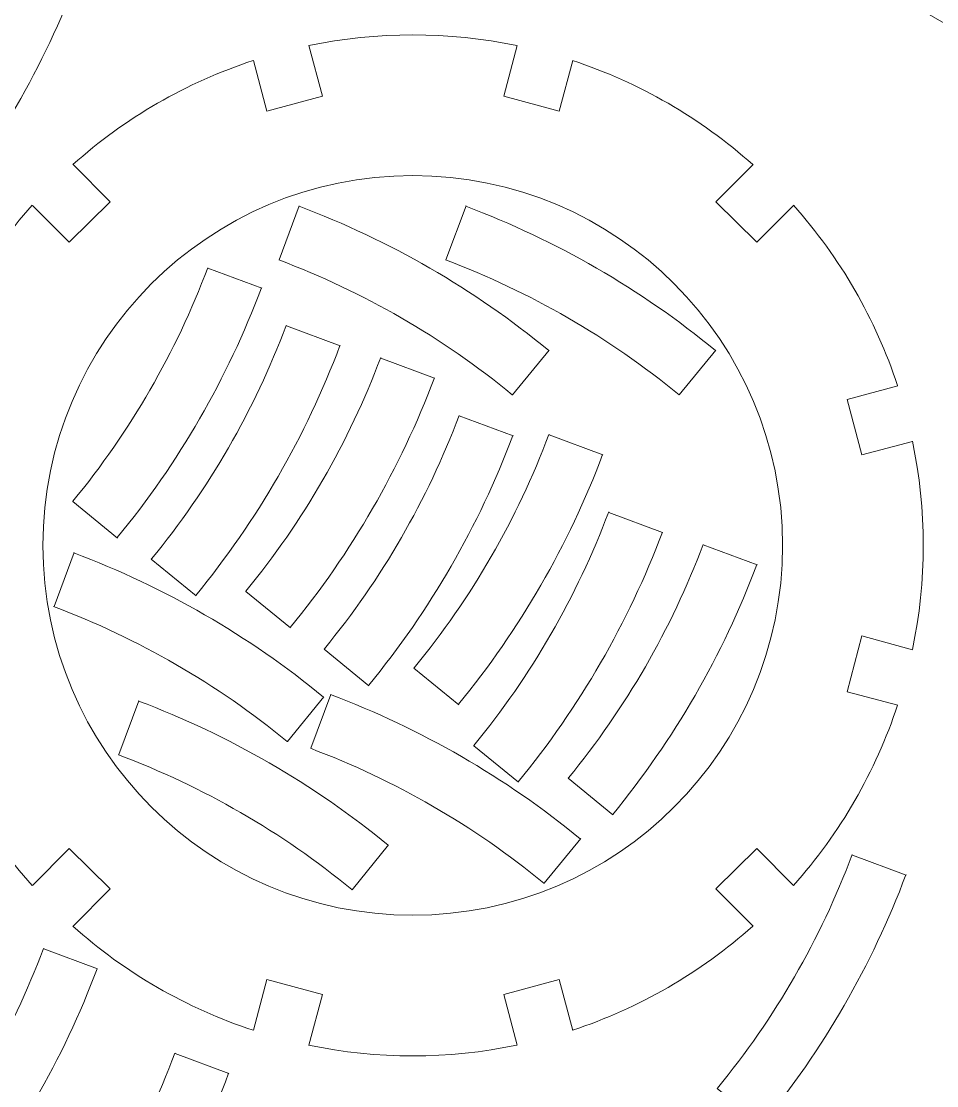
# Model space of a CAD drawing. Header units: centimetres. Extents: x -233 to -82, y 123 to 153.
# Drawn here: x -147.67 to -142.74, y 130.77 to 136.5 of the extents above; entities that cross this region are included whole.
import ezdxf

# ---------------------------------------------------------------- set-up
doc = ezdxf.new("R2010")
doc.units = ezdxf.units.CM
doc.header["$MEASUREMENT"] = 0
doc.layers.add('layer 1', color=7, linetype='Continuous')

msp = doc.modelspace()

# ---------------------------------------------------------------- linework, layer by layer
at = {"layer": 'layer 1', "color": 1, "lineweight": 9}
for points, knots in [([(-144.22902, 137.73307), (-144.22902, 137.73307), (-140.8699, 135.79209), (-140.8699, 135.79209), (-140.8699, 135.79209), (-140.8699, 135.79209), (-138.93104, 132.43297), (-138.93104, 132.43297), (-138.93104, 132.43297), (-138.93104, 132.43297), (-138.93319, 128.55101), (-138.93319, 128.55101), (-138.93319, 128.55101), (-138.93319, 128.55101), (-140.87198, 125.19182), (-140.87198, 125.19182), (-140.87198, 125.19182), (-140.87198, 125.19182), (-144.23329, 123.25299), (-144.23329, 123.25299), (-144.23329, 123.25299), (-144.23329, 123.25299), (-144.67563, 123.25299), (-144.67563, 123.25299), (-144.67563, 123.25299), (-144.67563, 123.25299), (-144.67563, 123.56414), (-144.67563, 123.56414), (-144.67563, 123.56414), (-144.67563, 123.56414), (-144.31584, 123.56414), (-144.31584, 123.56414), (-144.31584, 123.56414), (-144.31584, 123.56414), (-141.10062, 125.41834), (-141.10062, 125.41834), (-141.10062, 125.41834), (-141.10062, 125.41834), (-139.24219, 128.63567), (-139.24219, 128.63567), (-139.24219, 128.63567), (-139.24219, 128.63567), (-139.24219, 132.34831), (-139.24219, 132.34831), (-139.24219, 132.34831), (-139.24219, 132.34831), (-141.09642, 135.56564), (-141.09642, 135.56564), (-141.09642, 135.56564), (-141.09642, 135.56564), (-144.31368, 137.42404), (-144.31368, 137.42404), (-144.31368, 137.42404), (-144.31368, 137.42404), (-145.67685, 137.42404), (-145.67685, 137.42404), (-145.67685, 137.42404), (-145.67685, 137.42404), (-145.67685, 137.73307), (-145.67685, 137.73307), (-145.67685, 137.73307), (-145.67685, 137.73307), (-144.22902, 137.73307), (-144.22902, 137.73307)], [0, 0, 0, 0, 0.0588235, 0.0588235, 0.0588235, 0.0588235, 0.1176471, 0.1176471, 0.1176471, 0.1176471, 0.1764706, 0.1764706, 0.1764706, 0.1764706, 0.2352941, 0.2352941, 0.2352941, 0.2352941, 0.2941176, 0.2941176, 0.2941176, 0.2941176, 0.3529412, 0.3529412, 0.3529412, 0.3529412, 0.4117647, 0.4117647, 0.4117647, 0.4117647, 0.4705882, 0.4705882, 0.4705882, 0.4705882, 0.5294118, 0.5294118, 0.5294118, 0.5294118, 0.5882353, 0.5882353, 0.5882353, 0.5882353, 0.6470588, 0.6470588, 0.6470588, 0.6470588, 0.7058824, 0.7058824, 0.7058824, 0.7058824, 0.7647059, 0.7647059, 0.7647059, 0.7647059, 0.8235294, 0.8235294, 0.8235294, 0.8235294, 0.8823529, 0.8823529, 0.8823529, 0.8823529, 1, 1, 1, 1]), ([(-148.1437, 135.40112), (-147.81276, 135.80406), (-147.55032, 136.25869), (-147.36688, 136.74679), (-147.36688, 136.74679), (-147.36688, 136.74679), (-147.3654, 136.74513), (-147.3654, 136.74513), (-147.3654, 136.74513), (-147.3654, 136.74513), (-147.65538, 136.85308), (-147.65538, 136.85308), (-147.65538, 136.85308), (-147.65538, 136.85308), (-147.65616, 136.85552), (-147.65616, 136.85552), (-147.65616, 136.85552), (-147.82771, 136.39909), (-148.07307, 135.97403), (-148.38256, 135.5973), (-148.38256, 135.5973), (-148.38256, 135.5973), (-148.38351, 135.59578), (-148.38351, 135.59578), (-148.38351, 135.59578), (-148.38351, 135.59578), (-148.14225, 135.39893), (-148.14225, 135.39893)], [0, 0, 0, 0, 0.125, 0.125, 0.125, 0.125, 0.25, 0.25, 0.25, 0.25, 0.375, 0.375, 0.375, 0.375, 0.5, 0.5, 0.5, 0.5, 0.625, 0.625, 0.625, 0.625, 0.75, 0.75, 0.75, 0.75, 1, 1, 1, 1]), ([(-146.12277, 136.37026), (-146.12277, 136.37026), (-146.04868, 136.09721), (-146.04868, 136.09721), (-146.04868, 136.09721), (-146.04868, 136.09721), (-146.34925, 136.01674), (-146.34925, 136.01674), (-146.34925, 136.01674), (-146.34925, 136.01674), (-146.42122, 136.28983), (-146.42122, 136.28983)], [0, 0, 0, 0, 0.25, 0.25, 0.25, 0.25, 0.5, 0.5, 0.5, 0.5, 1, 1, 1, 1]), ([(-144.70037, 136.28982), (-144.70037, 136.28982), (-144.77446, 136.01677), (-144.77446, 136.01677), (-144.77446, 136.01677), (-144.77446, 136.01677), (-145.07291, 136.0972), (-145.07291, 136.0972), (-145.07291, 136.0972), (-145.07291, 136.0972), (-145.00094, 136.37025), (-145.00094, 136.37025)], [0, 0, 0, 0, 0.25, 0.25, 0.25, 0.25, 0.5, 0.5, 0.5, 0.5, 1, 1, 1, 1]), ([(-147.39277, 135.72888), (-147.39277, 135.72888), (-147.1938, 135.52784), (-147.1938, 135.52784), (-147.1938, 135.52784), (-147.1938, 135.52784), (-147.41393, 135.30982), (-147.41393, 135.30982), (-147.41393, 135.30982), (-147.41393, 135.30982), (-147.6129, 135.50879), (-147.6129, 135.50879)], [0, 0, 0, 0, 0.25, 0.25, 0.25, 0.25, 0.5, 0.5, 0.5, 0.5, 1, 1, 1, 1]), ([(-143.5108, 135.50878), (-143.5108, 135.50878), (-143.70977, 135.30981), (-143.70977, 135.30981), (-143.70977, 135.30981), (-143.70977, 135.30981), (-143.9299, 135.52783), (-143.9299, 135.52783), (-143.9299, 135.52783), (-143.9299, 135.52783), (-143.72882, 135.72888), (-143.72882, 135.72888)], [0, 0, 0, 0, 0.25, 0.25, 0.25, 0.25, 0.5, 0.5, 0.5, 0.5, 1, 1, 1, 1]), ([(-147.55576, 133.67678), (-147.55576, 132.57618), (-146.66351, 131.68397), (-145.56292, 131.68397), (-145.56292, 131.68397), (-144.46232, 131.68397), (-143.57007, 132.57618), (-143.57007, 133.67678), (-143.57007, 133.67678), (-143.57007, 134.77741), (-144.46232, 135.66962), (-145.56292, 135.66962), (-145.56292, 135.66962), (-146.66351, 135.66962), (-147.55576, 134.77741), (-147.55576, 133.67678)], [0, 0, 0, 0, 0.2, 0.2, 0.2, 0.2, 0.4, 0.4, 0.4, 0.4, 0.6, 0.6, 0.6, 0.6, 1, 1, 1, 1]), ([(-144.83032, 134.72719), (-145.23327, 135.05813), (-145.68789, 135.32056), (-146.17599, 135.50404), (-146.17599, 135.50404), (-146.17599, 135.50404), (-146.17434, 135.50549), (-146.17434, 135.50549), (-146.17434, 135.50549), (-146.17434, 135.50549), (-146.28229, 135.21554), (-146.28229, 135.21554), (-146.28229, 135.21554), (-146.28229, 135.21554), (-146.28472, 135.21473), (-146.28472, 135.21473), (-146.28472, 135.21473), (-145.8283, 135.04324), (-145.40323, 134.79782), (-145.0265, 134.48836), (-145.0265, 134.48836), (-145.0265, 134.48836), (-145.02499, 134.48741), (-145.02499, 134.48741), (-145.02499, 134.48741), (-145.02499, 134.48741), (-144.82814, 134.72871), (-144.82814, 134.72871)], [0, 0, 0, 0, 0.125, 0.125, 0.125, 0.125, 0.25, 0.25, 0.25, 0.25, 0.375, 0.375, 0.375, 0.375, 0.5, 0.5, 0.5, 0.5, 0.625, 0.625, 0.625, 0.625, 0.75, 0.75, 0.75, 0.75, 1, 1, 1, 1]), ([(-143.9321, 134.72719), (-144.33504, 135.05813), (-144.78967, 135.32056), (-145.27777, 135.50404), (-145.27777, 135.50404), (-145.27777, 135.50404), (-145.27611, 135.50549), (-145.27611, 135.50549), (-145.27611, 135.50549), (-145.27611, 135.50549), (-145.38406, 135.21554), (-145.38406, 135.21554), (-145.38406, 135.21554), (-145.38406, 135.21554), (-145.3865, 135.21473), (-145.3865, 135.21473), (-145.3865, 135.21473), (-144.93007, 135.04324), (-144.50501, 134.79782), (-144.12828, 134.48836), (-144.12828, 134.48836), (-144.12828, 134.48836), (-144.12676, 134.48741), (-144.12676, 134.48741), (-144.12676, 134.48741), (-144.12676, 134.48741), (-143.92991, 134.72871), (-143.92991, 134.72871)], [0, 0, 0, 0, 0.125, 0.125, 0.125, 0.125, 0.25, 0.25, 0.25, 0.25, 0.375, 0.375, 0.375, 0.375, 0.5, 0.5, 0.5, 0.5, 0.625, 0.625, 0.625, 0.625, 0.75, 0.75, 0.75, 0.75, 1, 1, 1, 1]), ([(-147.1554, 133.71843), (-146.82446, 134.12137), (-146.56203, 134.576), (-146.37855, 135.0641), (-146.37855, 135.0641), (-146.37855, 135.0641), (-146.3771, 135.06244), (-146.3771, 135.06244), (-146.3771, 135.06244), (-146.3771, 135.06244), (-146.66708, 135.17039), (-146.66708, 135.17039), (-146.66708, 135.17039), (-146.66708, 135.17039), (-146.66786, 135.17283), (-146.66786, 135.17283), (-146.66786, 135.17283), (-146.83938, 134.71641), (-147.08477, 134.29134), (-147.39423, 133.91461), (-147.39423, 133.91461), (-147.39423, 133.91461), (-147.39522, 133.91309), (-147.39522, 133.91309), (-147.39522, 133.91309), (-147.39522, 133.91309), (-147.15392, 133.71624), (-147.15392, 133.71624)], [0, 0, 0, 0, 0.125, 0.125, 0.125, 0.125, 0.25, 0.25, 0.25, 0.25, 0.375, 0.375, 0.375, 0.375, 0.5, 0.5, 0.5, 0.5, 0.625, 0.625, 0.625, 0.625, 0.75, 0.75, 0.75, 0.75, 1, 1, 1, 1]), ([(-146.73251, 133.40727), (-146.40157, 133.81021), (-146.13914, 134.26484), (-145.95566, 134.75294), (-145.95566, 134.75294), (-145.95566, 134.75294), (-145.95422, 134.75128), (-145.95422, 134.75128), (-145.95422, 134.75128), (-145.95422, 134.75128), (-146.2442, 134.85923), (-146.2442, 134.85923), (-146.2442, 134.85923), (-146.2442, 134.85923), (-146.24498, 134.86167), (-146.24498, 134.86167), (-146.24498, 134.86167), (-146.4165, 134.40524), (-146.66189, 133.98018), (-146.97135, 133.60345), (-146.97135, 133.60345), (-146.97135, 133.60345), (-146.97233, 133.60193), (-146.97233, 133.60193), (-146.97233, 133.60193), (-146.97233, 133.60193), (-146.73103, 133.40508), (-146.73103, 133.40508)], [0, 0, 0, 0, 0.125, 0.125, 0.125, 0.125, 0.25, 0.25, 0.25, 0.25, 0.375, 0.375, 0.375, 0.375, 0.5, 0.5, 0.5, 0.5, 0.625, 0.625, 0.625, 0.625, 0.75, 0.75, 0.75, 0.75, 1, 1, 1, 1]), ([(-146.22345, 133.23415), (-145.89251, 133.6371), (-145.63008, 134.09172), (-145.4466, 134.57982), (-145.4466, 134.57982), (-145.4466, 134.57982), (-145.44515, 134.57817), (-145.44515, 134.57817), (-145.44515, 134.57817), (-145.44515, 134.57817), (-145.73513, 134.68612), (-145.73513, 134.68612), (-145.73513, 134.68612), (-145.73513, 134.68612), (-145.73591, 134.68855), (-145.73591, 134.68855), (-145.73591, 134.68855), (-145.90743, 134.23213), (-146.15282, 133.80706), (-146.46228, 133.43033), (-146.46228, 133.43033), (-146.46228, 133.43033), (-146.46327, 133.42882), (-146.46327, 133.42882), (-146.46327, 133.42882), (-146.46327, 133.42882), (-146.22197, 133.23197), (-146.22197, 133.23197)], [0, 0, 0, 0, 0.125, 0.125, 0.125, 0.125, 0.25, 0.25, 0.25, 0.25, 0.375, 0.375, 0.375, 0.375, 0.5, 0.5, 0.5, 0.5, 0.625, 0.625, 0.625, 0.625, 0.75, 0.75, 0.75, 0.75, 1, 1, 1, 1]), ([(-142.86946, 134.23668), (-142.86946, 134.23668), (-143.14251, 134.16467), (-143.14251, 134.16467), (-143.14251, 134.16467), (-143.14251, 134.16467), (-143.22294, 134.46316), (-143.22294, 134.46316), (-143.22294, 134.46316), (-143.22294, 134.46316), (-142.94989, 134.53724), (-142.94989, 134.53724)], [0, 0, 0, 0, 0.25, 0.25, 0.25, 0.25, 0.5, 0.5, 0.5, 0.5, 1, 1, 1, 1]), ([(-145.80056, 132.92299), (-145.46962, 133.32594), (-145.20719, 133.78056), (-145.02371, 134.26866), (-145.02371, 134.26866), (-145.02371, 134.26866), (-145.02227, 134.26701), (-145.02227, 134.26701), (-145.02227, 134.26701), (-145.02227, 134.26701), (-145.31225, 134.37496), (-145.31225, 134.37496), (-145.31225, 134.37496), (-145.31225, 134.37496), (-145.31303, 134.37739), (-145.31303, 134.37739), (-145.31303, 134.37739), (-145.48455, 133.92097), (-145.72994, 133.4959), (-146.03939, 133.11917), (-146.03939, 133.11917), (-146.03939, 133.11917), (-146.04038, 133.11766), (-146.04038, 133.11766), (-146.04038, 133.11766), (-146.04038, 133.11766), (-145.79908, 132.92081), (-145.79908, 132.92081)], [0, 0, 0, 0, 0.125, 0.125, 0.125, 0.125, 0.25, 0.25, 0.25, 0.25, 0.375, 0.375, 0.375, 0.375, 0.5, 0.5, 0.5, 0.5, 0.625, 0.625, 0.625, 0.625, 0.75, 0.75, 0.75, 0.75, 1, 1, 1, 1]), ([(-145.3166, 132.82067), (-144.98566, 133.22362), (-144.72323, 133.67824), (-144.53975, 134.16634), (-144.53975, 134.16634), (-144.53975, 134.16634), (-144.5383, 134.16469), (-144.5383, 134.16469), (-144.5383, 134.16469), (-144.5383, 134.16469), (-144.82828, 134.27264), (-144.82828, 134.27264), (-144.82828, 134.27264), (-144.82828, 134.27264), (-144.82906, 134.27507), (-144.82906, 134.27507), (-144.82906, 134.27507), (-145.00058, 133.81865), (-145.24597, 133.39358), (-145.55543, 133.01685), (-145.55543, 133.01685), (-145.55543, 133.01685), (-145.55642, 133.01534), (-145.55642, 133.01534), (-145.55642, 133.01534), (-145.55642, 133.01534), (-145.31512, 132.81849), (-145.31512, 132.81849)], [0, 0, 0, 0, 0.125, 0.125, 0.125, 0.125, 0.25, 0.25, 0.25, 0.25, 0.375, 0.375, 0.375, 0.375, 0.5, 0.5, 0.5, 0.5, 0.625, 0.625, 0.625, 0.625, 0.75, 0.75, 0.75, 0.75, 1, 1, 1, 1]), ([(-144.99481, 132.40251), (-144.66387, 132.80545), (-144.40144, 133.26007), (-144.21796, 133.74818), (-144.21796, 133.74818), (-144.21796, 133.74818), (-144.21651, 133.74652), (-144.21651, 133.74652), (-144.21651, 133.74652), (-144.21651, 133.74652), (-144.50649, 133.85447), (-144.50649, 133.85447), (-144.50649, 133.85447), (-144.50649, 133.85447), (-144.50727, 133.8569), (-144.50727, 133.8569), (-144.50727, 133.8569), (-144.67879, 133.40048), (-144.92418, 132.97542), (-145.23364, 132.59869), (-145.23364, 132.59869), (-145.23364, 132.59869), (-145.23463, 132.59717), (-145.23463, 132.59717), (-145.23463, 132.59717), (-145.23463, 132.59717), (-144.99333, 132.40032), (-144.99333, 132.40032)], [0, 0, 0, 0, 0.125, 0.125, 0.125, 0.125, 0.25, 0.25, 0.25, 0.25, 0.375, 0.375, 0.375, 0.375, 0.5, 0.5, 0.5, 0.5, 0.625, 0.625, 0.625, 0.625, 0.75, 0.75, 0.75, 0.75, 1, 1, 1, 1]), ([(-146.04384, 132.85933), (-146.44678, 133.19027), (-146.90141, 133.4527), (-147.38951, 133.63618), (-147.38951, 133.63618), (-147.38951, 133.63618), (-147.38785, 133.63762), (-147.38785, 133.63762), (-147.38785, 133.63762), (-147.38785, 133.63762), (-147.4958, 133.34768), (-147.4958, 133.34768), (-147.4958, 133.34768), (-147.4958, 133.34768), (-147.49824, 133.34687), (-147.49824, 133.34687), (-147.49824, 133.34687), (-147.04181, 133.17538), (-146.61675, 132.92995), (-146.24002, 132.6205), (-146.24002, 132.6205), (-146.24002, 132.6205), (-146.2385, 132.61954), (-146.2385, 132.61954), (-146.2385, 132.61954), (-146.2385, 132.61954), (-146.04165, 132.86084), (-146.04165, 132.86084)], [0, 0, 0, 0, 0.125, 0.125, 0.125, 0.125, 0.25, 0.25, 0.25, 0.25, 0.375, 0.375, 0.375, 0.375, 0.5, 0.5, 0.5, 0.5, 0.625, 0.625, 0.625, 0.625, 0.75, 0.75, 0.75, 0.75, 1, 1, 1, 1]), ([(-144.48574, 132.22725), (-144.1548, 132.6302), (-143.89237, 133.08482), (-143.70889, 133.57293), (-143.70889, 133.57293), (-143.70889, 133.57293), (-143.70745, 133.57127), (-143.70745, 133.57127), (-143.70745, 133.57127), (-143.70745, 133.57127), (-143.99743, 133.67922), (-143.99743, 133.67922), (-143.99743, 133.67922), (-143.99743, 133.67922), (-143.9982, 133.68165), (-143.9982, 133.68165), (-143.9982, 133.68165), (-144.16973, 133.22523), (-144.41512, 132.80017), (-144.72457, 132.42343), (-144.72457, 132.42343), (-144.72457, 132.42343), (-144.72556, 132.42192), (-144.72556, 132.42192), (-144.72556, 132.42192), (-144.72556, 132.42192), (-144.48426, 132.22507), (-144.48426, 132.22507)], [0, 0, 0, 0, 0.125, 0.125, 0.125, 0.125, 0.25, 0.25, 0.25, 0.25, 0.375, 0.375, 0.375, 0.375, 0.5, 0.5, 0.5, 0.5, 0.625, 0.625, 0.625, 0.625, 0.75, 0.75, 0.75, 0.75, 1, 1, 1, 1]), ([(-142.9499, 132.81637), (-142.9499, 132.81637), (-143.22295, 132.88834), (-143.22295, 132.88834), (-143.22295, 132.88834), (-143.22295, 132.88834), (-143.14252, 133.1889), (-143.14252, 133.1889), (-143.14252, 133.1889), (-143.14252, 133.1889), (-142.86947, 133.11482), (-142.86947, 133.11482)], [0, 0, 0, 0, 0.25, 0.25, 0.25, 0.25, 0.5, 0.5, 0.5, 0.5, 1, 1, 1, 1]), ([(-145.69513, 132.0611), (-146.09807, 132.39204), (-146.5527, 132.65447), (-147.0408, 132.83795), (-147.0408, 132.83795), (-147.0408, 132.83795), (-147.03914, 132.8394), (-147.03914, 132.8394), (-147.03914, 132.8394), (-147.03914, 132.8394), (-147.14709, 132.54945), (-147.14709, 132.54945), (-147.14709, 132.54945), (-147.14709, 132.54945), (-147.14953, 132.54864), (-147.14953, 132.54864), (-147.14953, 132.54864), (-146.6931, 132.37715), (-146.26804, 132.13173), (-145.89131, 131.82227), (-145.89131, 131.82227), (-145.89131, 131.82227), (-145.88979, 131.82132), (-145.88979, 131.82132), (-145.88979, 131.82132), (-145.88979, 131.82132), (-145.69294, 132.06262), (-145.69294, 132.06262)], [0, 0, 0, 0, 0.125, 0.125, 0.125, 0.125, 0.25, 0.25, 0.25, 0.25, 0.375, 0.375, 0.375, 0.375, 0.5, 0.5, 0.5, 0.5, 0.625, 0.625, 0.625, 0.625, 0.75, 0.75, 0.75, 0.75, 1, 1, 1, 1]), ([(-144.66039, 132.09583), (-145.06334, 132.42677), (-145.51796, 132.6892), (-146.00606, 132.87268), (-146.00606, 132.87268), (-146.00606, 132.87268), (-146.00441, 132.87413), (-146.00441, 132.87413), (-146.00441, 132.87413), (-146.00441, 132.87413), (-146.11236, 132.58418), (-146.11236, 132.58418), (-146.11236, 132.58418), (-146.11236, 132.58418), (-146.11479, 132.58337), (-146.11479, 132.58337), (-146.11479, 132.58337), (-145.65837, 132.41188), (-145.2333, 132.16645), (-144.85657, 131.857), (-144.85657, 131.857), (-144.85657, 131.857), (-144.85506, 131.85604), (-144.85506, 131.85604), (-144.85506, 131.85604), (-144.85506, 131.85604), (-144.65821, 132.09734), (-144.65821, 132.09734)], [0, 0, 0, 0, 0.125, 0.125, 0.125, 0.125, 0.25, 0.25, 0.25, 0.25, 0.375, 0.375, 0.375, 0.375, 0.5, 0.5, 0.5, 0.5, 0.625, 0.625, 0.625, 0.625, 0.75, 0.75, 0.75, 0.75, 1, 1, 1, 1]), ([(-147.61291, 131.84482), (-147.61291, 131.84482), (-147.41394, 132.04382), (-147.41394, 132.04382), (-147.41394, 132.04382), (-147.41394, 132.04382), (-147.19381, 131.8258), (-147.19381, 131.8258), (-147.19381, 131.8258), (-147.19381, 131.8258), (-147.39278, 131.62468), (-147.39278, 131.62468)], [0, 0, 0, 0, 0.25, 0.25, 0.25, 0.25, 0.5, 0.5, 0.5, 0.5, 1, 1, 1, 1]), ([(-143.72882, 131.62467), (-143.72882, 131.62467), (-143.92991, 131.82579), (-143.92991, 131.82579), (-143.92991, 131.82579), (-143.92991, 131.82579), (-143.70977, 132.04381), (-143.70977, 132.04381), (-143.70977, 132.04381), (-143.70977, 132.04381), (-143.51081, 131.84481), (-143.51081, 131.84481)], [0, 0, 0, 0, 0.25, 0.25, 0.25, 0.25, 0.5, 0.5, 0.5, 0.5, 1, 1, 1, 1]), ([(-143.68243, 130.55611), (-143.35149, 130.95905), (-143.08903, 131.41367), (-142.90558, 131.90178), (-142.90558, 131.90178), (-142.90558, 131.90178), (-142.9041, 131.90012), (-142.9041, 131.90012), (-142.9041, 131.90012), (-142.9041, 131.90012), (-143.19408, 132.00807), (-143.19408, 132.00807), (-143.19408, 132.00807), (-143.19408, 132.00807), (-143.19489, 132.0105), (-143.19489, 132.0105), (-143.19489, 132.0105), (-143.36638, 131.55408), (-143.61181, 131.12902), (-143.92126, 130.75229), (-143.92126, 130.75229), (-143.92126, 130.75229), (-143.92225, 130.75077), (-143.92225, 130.75077), (-143.92225, 130.75077), (-143.92225, 130.75077), (-143.68092, 130.55392), (-143.68092, 130.55392)], [0, 0, 0, 0, 0.125, 0.125, 0.125, 0.125, 0.25, 0.25, 0.25, 0.25, 0.375, 0.375, 0.375, 0.375, 0.5, 0.5, 0.5, 0.5, 0.625, 0.625, 0.625, 0.625, 0.75, 0.75, 0.75, 0.75, 1, 1, 1, 1]), ([(-148.04041, 130.0503), (-147.70947, 130.45324), (-147.44704, 130.90787), (-147.26356, 131.39597), (-147.26356, 131.39597), (-147.26356, 131.39597), (-147.26208, 131.39431), (-147.26208, 131.39431), (-147.26208, 131.39431), (-147.26208, 131.39431), (-147.55206, 131.50226), (-147.55206, 131.50226), (-147.55206, 131.50226), (-147.55206, 131.50226), (-147.55287, 131.5047), (-147.55287, 131.5047), (-147.55287, 131.5047), (-147.72439, 131.04827), (-147.96978, 130.62321), (-148.27928, 130.24648), (-148.27928, 130.24648), (-148.27928, 130.24648), (-148.28023, 130.24496), (-148.28023, 130.24496), (-148.28023, 130.24496), (-148.28023, 130.24496), (-148.03893, 130.04811), (-148.03893, 130.04811)], [0, 0, 0, 0, 0.125, 0.125, 0.125, 0.125, 0.25, 0.25, 0.25, 0.25, 0.375, 0.375, 0.375, 0.375, 0.5, 0.5, 0.5, 0.5, 0.625, 0.625, 0.625, 0.625, 0.75, 0.75, 0.75, 0.75, 1, 1, 1, 1]), ([(-146.42122, 131.06378), (-146.42122, 131.06378), (-146.34925, 131.33679), (-146.34925, 131.33679), (-146.34925, 131.33679), (-146.34925, 131.33679), (-146.04868, 131.2564), (-146.04868, 131.2564), (-146.04868, 131.2564), (-146.04868, 131.2564), (-146.12277, 130.98335), (-146.12277, 130.98335)], [0, 0, 0, 0, 0.25, 0.25, 0.25, 0.25, 0.5, 0.5, 0.5, 0.5, 1, 1, 1, 1]), ([(-145.00094, 130.98334), (-145.00094, 130.98334), (-145.07291, 131.25639), (-145.07291, 131.25639), (-145.07291, 131.25639), (-145.07291, 131.25639), (-144.77446, 131.33682), (-144.77446, 131.33682), (-144.77446, 131.33682), (-144.77446, 131.33682), (-144.70037, 131.06377), (-144.70037, 131.06377)], [0, 0, 0, 0, 0.25, 0.25, 0.25, 0.25, 0.5, 0.5, 0.5, 0.5, 1, 1, 1, 1]), ([(-147.33203, 129.48692), (-147.00109, 129.88987), (-146.73866, 130.34449), (-146.55518, 130.83259), (-146.55518, 130.83259), (-146.55518, 130.83259), (-146.55373, 130.83094), (-146.55373, 130.83094), (-146.55373, 130.83094), (-146.55373, 130.83094), (-146.84365, 130.93889), (-146.84365, 130.93889), (-146.84365, 130.93889), (-146.84365, 130.93889), (-146.84449, 130.94132), (-146.84449, 130.94132), (-146.84449, 130.94132), (-147.01598, 130.4849), (-147.26141, 130.05983), (-147.57086, 129.6831), (-147.57086, 129.6831), (-147.57086, 129.6831), (-147.57182, 129.68159), (-147.57182, 129.68159), (-147.57182, 129.68159), (-147.57182, 129.68159), (-147.33052, 129.48474), (-147.33052, 129.48474)], [0, 0, 0, 0, 0.125, 0.125, 0.125, 0.125, 0.25, 0.25, 0.25, 0.25, 0.375, 0.375, 0.375, 0.375, 0.5, 0.5, 0.5, 0.5, 0.625, 0.625, 0.625, 0.625, 0.75, 0.75, 0.75, 0.75, 1, 1, 1, 1])]:
    msp.add_open_spline(points, degree=3, knots=knots, dxfattribs=at)
for points in [[(-145.00173, 136.36957), (-145.37176, 136.44672), (-145.75375, 136.44672), (-146.12381, 136.36961)], [(-146.42347, 136.28933), (-146.7825, 136.17105), (-147.1133, 135.98005), (-147.3952, 135.72827)], [(-143.73063, 135.72827), (-144.01254, 135.98004), (-144.34334, 136.17104), (-144.70236, 136.28929)], [(-147.61437, 135.50909), (-147.86619, 135.22718), (-148.05715, 134.89639), (-148.17543, 134.53736)], [(-142.95039, 134.53736), (-143.06867, 134.89639), (-143.25963, 135.22719), (-143.51145, 135.50909)], [(-142.87015, 133.11564), (-142.79303, 133.48564), (-142.793, 133.86763), (-142.87008, 134.23772)], [(-148.17544, 132.81626), (-148.05719, 132.45721), (-147.8662, 132.12641), (-147.61439, 131.8445)], [(-143.51146, 131.8445), (-143.25964, 132.12641), (-143.06865, 132.45721), (-142.9504, 132.81623)], [(-147.39521, 131.62536), (-147.11327, 131.37351), (-146.78251, 131.18252), (-146.42349, 131.0643)], [(-144.70236, 131.06429), (-144.34333, 131.18255), (-144.01253, 131.37354), (-143.73063, 131.62532)], [(-146.12409, 130.98402), (-145.75403, 130.90691), (-145.37208, 130.90687), (-145.00201, 130.98395)]]:
    msp.add_open_spline(points, degree=3, dxfattribs=at)

doc.saveas('drawing.dxf')
